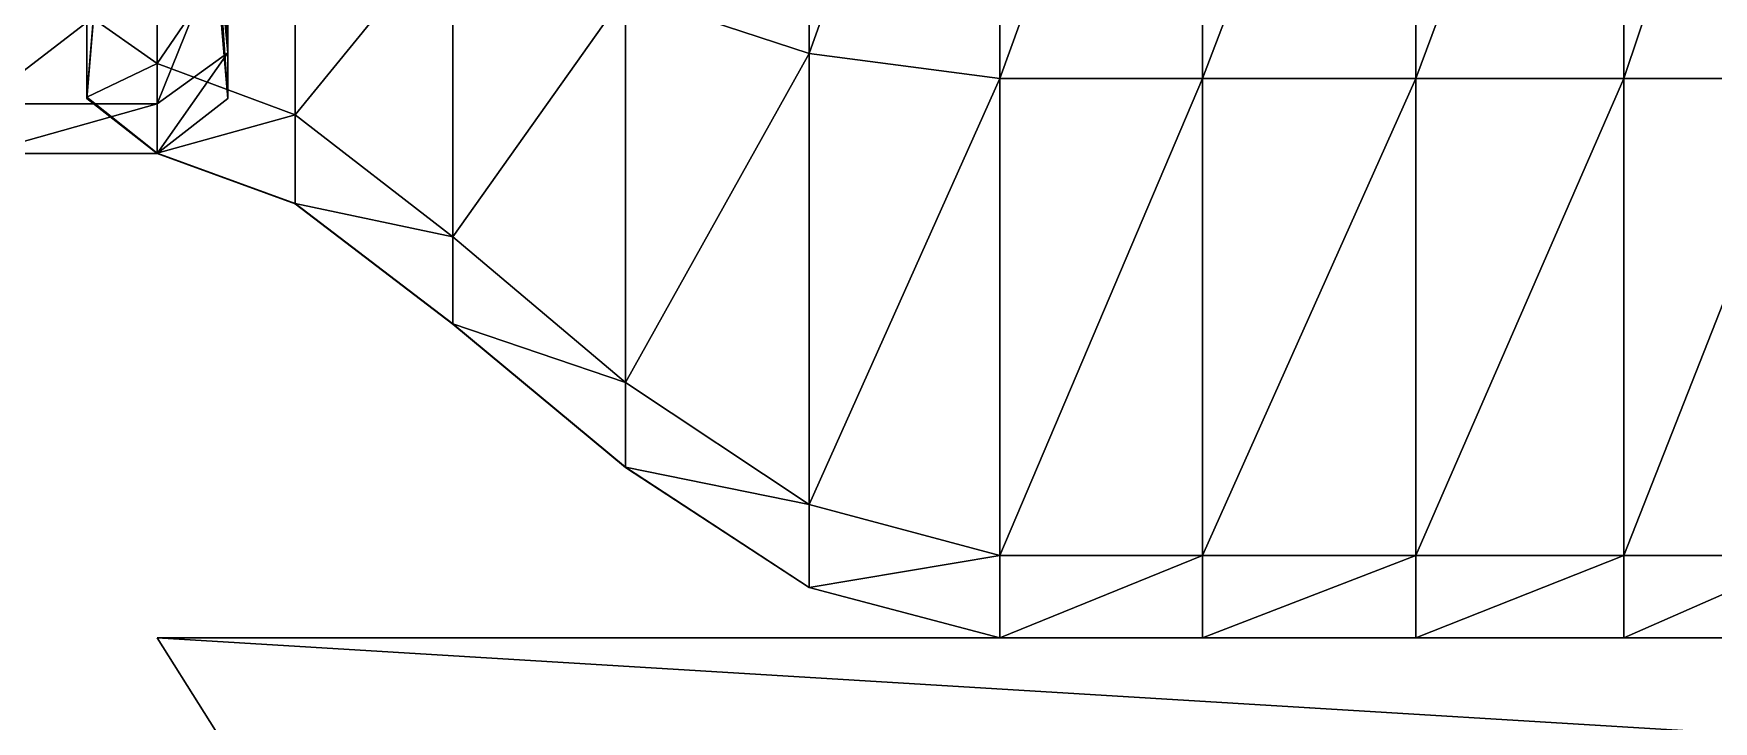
# Model space of a CAD drawing. Extents: x 0 to 32.6, y -11.9 to 11.9.
# Drawn here: x 9.842 to 13.082, y -2.321 to -0.993 of the extents above; entities that cross this region are included whole.
import ezdxf

# ---------------------------------------------------------------- set-up
doc = ezdxf.new("R2010")
doc.units = 0

msp = doc.modelspace()

# ---------------------------------------------------------------- linework, layer by layer
for points in [[(11.3376, 0, -1.6012), (11.3376, -1.0314, -1.6012), (10.9832, -0.9154, -1.3656)], [(10.9832, -0.9154, 1.1064), (11.3376, -1.0314, 1.2428), (11.3376, 0, 1.2428)], [(11.3376, 0, -1.6012), (11.7052, 0, -1.7), (11.3376, -1.0314, -1.6012)], [(11.7052, 0, -1.7), (11.7052, -1.08, -1.7), (11.3376, -1.0314, -1.6012)], [(11.3376, -1.0314, 1.2428), (11.7052, -1.08, 1.3), (11.7052, 0, 1.3)], [(11.3376, -1.0314, 1.2428), (11.7052, 0, 1.3), (11.3376, 0, 1.2428)], [(11.7052, 0, -1.7), (12.0966, 0, -1.7), (11.7052, -1.08, -1.7)], [(12.0966, 0, -1.7), (12.0966, -1.08, -1.7), (11.7052, -1.08, -1.7)], [(11.7052, -1.08, 1.3), (12.0966, -1.08, 1.3), (12.0966, 0, 1.3)], [(11.7052, -1.08, 1.3), (12.0966, 0, 1.3), (11.7052, 0, 1.3)], [(12.0966, 0, -1.7), (12.5079, 0, -1.7), (12.0966, -1.08, -1.7)], [(12.5079, 0, -1.7), (12.5079, -1.08, -1.7), (12.0966, -1.08, -1.7)], [(12.0966, -1.08, 1.3), (12.5079, -1.08, 1.3), (12.5079, 0, 1.3)], [(12.0966, -1.08, 1.3), (12.5079, 0, 1.3), (12.0966, 0, 1.3)], [(12.5079, 0, -1.7), (12.9093, 0, -1.7), (12.5079, -1.08, -1.7)], [(12.9093, 0, -1.7), (12.9093, -1.08, -1.7), (12.5079, -1.08, -1.7)], [(12.5079, -1.08, 1.3), (12.9093, -1.08, 1.3), (12.9093, 0, 1.3)], [(12.5079, -1.08, 1.3), (12.9093, 0, 1.3), (12.5079, 0, 1.3)], [(12.9093, 0, -1.7), (13.2709, 0, -1.7), (12.9093, -1.08, -1.7)], [(13.2709, 0, -1.7), (13.2709, -1.08, -1.7), (12.9093, -1.08, -1.7)], [(12.9093, -1.08, 1.3), (13.2709, -1.08, 1.3), (13.2709, 0, 1.3)], [(12.9093, -1.08, 1.3), (13.2709, 0, 1.3), (12.9093, 0, 1.3)], [(10.08, -0.6125, -0.75), (10.08, -1.0511, -0.68), (9.944, -0.956, -0.6236)], [(9.944, -0.956, 0.6236), (10.08, -1.0511, 0.68), (10.08, -0.6125, 0.75)], [(10.08, -0.6125, -0.75), (10.3464, -0.6611, -0.8488), (10.08, -1.0511, -0.68)], [(10.08, -1.0511, 0.68), (10.3464, -0.6611, 0.8072), (10.08, -0.6125, 0.75)], [(10.216, -0.7903, -0.4894), (10.194, -0.6041, -0.3865), (10.216, -1.0303, -0.2691)], [(10.194, -0.6041, -0.3865), (10.194, -0.7884, -0.212), (10.216, -1.0303, -0.2691)], [(10.216, -1.0303, 0.2691), (10.194, -0.7884, 0.212), (10.194, -0.6041, 0.3865)], [(10.216, -1.0303, 0.2691), (10.194, -0.6041, 0.3865), (10.216, -0.7903, 0.4894)], [(10.3464, -0.6611, -0.8488), (10.3464, -1.1499, -0.7777), (10.08, -1.0511, -0.68)], [(10.08, -1.0511, 0.68), (10.3464, -1.1499, 0.7361), (10.3464, -0.6611, 0.8072)], [(10.3464, -0.6611, -0.8488), (10.6501, -0.7771, -1.0844), (10.3464, -1.1499, -0.7777)], [(10.3464, -1.1499, 0.7361), (10.6501, -0.7771, 0.9436), (10.3464, -0.6611, 0.8072)], [(10.6501, -0.7771, -1.0844), (10.6501, -1.3855, -1.0106), (10.3464, -1.1499, -0.7777)], [(10.3464, -1.1499, 0.7361), (10.6501, -1.3855, 0.8698), (10.6501, -0.7771, 0.9436)], [(10.6501, -0.7771, -1.0844), (10.9832, -0.9154, -1.3656), (10.6501, -1.3855, -1.0106)], [(10.6501, -1.3855, 0.8698), (10.9832, -0.9154, 1.1064), (10.6501, -0.7771, 0.9436)], [(10.08, -0.866, -0.5302), (10.216, -0.7903, -0.4894), (10.08, -1.1287, -0.2918)], [(10.216, -0.7903, -0.4894), (10.216, -1.0303, -0.2691), (10.08, -1.1287, -0.2918)], [(10.08, -1.1287, 0.2918), (10.216, -1.0303, 0.2691), (10.216, -0.7903, 0.4894)], [(10.08, -1.1287, 0.2918), (10.216, -0.7903, 0.4894), (10.08, -0.866, 0.5302)], [(10.216, -1.0303, -0.2691), (10.194, -0.7884, -0.212), (10.216, -1.1184)], [(10.194, -0.7884, -0.212), (10.194, -0.8562), (10.216, -1.1184)], [(10.216, -1.1184), (10.194, -0.8562), (10.194, -0.7884, 0.212)], [(10.216, -1.1184), (10.194, -0.7884, 0.212), (10.216, -1.0303, 0.2691)], [(9.7391, -0.866, -0.5302), (10.08, -0.866, -0.5302), (9.7391, -1.1287, -0.2918)], [(10.08, -0.866, -0.5302), (10.08, -1.1287, -0.2918), (9.7391, -1.1287, -0.2918)], [(9.7391, -1.1287, 0.2918), (10.08, -1.1287, 0.2918), (10.08, -0.866, 0.5302)], [(9.7391, -1.1287, 0.2918), (10.08, -0.866, 0.5302), (9.7391, -0.866, 0.5302)], [(9.944, -0.956, -0.6236), (9.944, -1.1159, -0.3441), (9.966, -0.8503, -0.2662)], [(9.966, -0.8503, -0.2662), (9.944, -1.1159, -0.3441), (9.966, -0.8562)], [(9.966, -0.8562), (9.944, -1.1159, 0.3441), (9.966, -0.8503, 0.2662)], [(9.966, -0.8503, 0.2662), (9.944, -1.1159, 0.3441), (9.944, -0.956, 0.6236)], [(9.944, -1.1159, -0.3441), (9.944, -1.1184), (9.966, -0.8562)], [(9.966, -0.8562), (9.944, -1.1184), (9.944, -1.1159, 0.3441)], [(10.9832, -0.9154, -1.3656), (10.9832, -1.6667, -1.2886), (10.6501, -1.3855, -1.0106)], [(10.6501, -1.3855, 0.8698), (10.9832, -1.6667, 1.0294), (10.9832, -0.9154, 1.1064)], [(10.9832, -0.9154, -1.3656), (11.3376, -1.0314, -1.6012), (10.9832, -1.6667, -1.2886)], [(10.9832, -1.6667, 1.0294), (11.3376, -1.0314, 1.2428), (10.9832, -0.9154, 1.1064)], [(9.944, -0.956, -0.6236), (10.08, -1.0511, -0.68), (9.944, -1.1159, -0.3441)], [(9.944, -1.1159, 0.3441), (10.08, -1.0511, 0.68), (9.944, -0.956, 0.6236)], [(10.08, -1.1287, -0.2918), (10.216, -1.0303, -0.2691), (10.08, -1.225)], [(10.216, -1.0303, -0.2691), (10.216, -1.1184), (10.08, -1.225)], [(10.08, -1.225), (10.216, -1.1184), (10.216, -1.0303, 0.2691)], [(10.08, -1.225), (10.216, -1.0303, 0.2691), (10.08, -1.1287, 0.2918)], [(11.3376, -1.0314, -1.6012), (11.3376, -1.9023, -1.5215), (10.9832, -1.6667, -1.2886)], [(10.9832, -1.6667, 1.0294), (11.3376, -1.9023, 1.1631), (11.3376, -1.0314, 1.2428)], [(11.3376, -1.0314, -1.6012), (11.7052, -1.08, -1.7), (11.3376, -1.9023, -1.5215)], [(11.3376, -1.9023, 1.1631), (11.7052, -1.08, 1.3), (11.3376, -1.0314, 1.2428)], [(10.08, -1.0511, -0.68), (10.08, -1.2242, -0.3755), (9.944, -1.1159, -0.3441)], [(9.944, -1.1159, 0.3441), (10.08, -1.2242, 0.3755), (10.08, -1.0511, 0.68)], [(10.08, -1.0511, -0.68), (10.3464, -1.1499, -0.7777), (10.08, -1.2242, -0.3755)], [(10.08, -1.2242, 0.3755), (10.3464, -1.1499, 0.7361), (10.08, -1.0511, 0.68)], [(11.7052, -1.08, -1.7), (11.7052, -2.0011, -1.6192), (11.3376, -1.9023, -1.5215)], [(11.3376, -1.9023, 1.1631), (11.7052, -2.0011, 1.2192), (11.7052, -1.08, 1.3)], [(11.7052, -1.08, -1.7), (12.0966, -1.08, -1.7), (11.7052, -2.0011, -1.6192)], [(12.0966, -1.08, -1.7), (12.0966, -2.0011, -1.6192), (11.7052, -2.0011, -1.6192)], [(11.7052, -2.0011, 1.2192), (12.0966, -2.0011, 1.2192), (12.0966, -1.08, 1.3)], [(11.7052, -2.0011, 1.2192), (12.0966, -1.08, 1.3), (11.7052, -1.08, 1.3)], [(12.0966, -1.08, -1.7), (12.5079, -1.08, -1.7), (12.0966, -2.0011, -1.6192)], [(12.5079, -1.08, -1.7), (12.5079, -2.0011, -1.6192), (12.0966, -2.0011, -1.6192)], [(12.0966, -2.0011, 1.2192), (12.5079, -2.0011, 1.2192), (12.5079, -1.08, 1.3)], [(12.0966, -2.0011, 1.2192), (12.5079, -1.08, 1.3), (12.0966, -1.08, 1.3)], [(12.5079, -1.08, -1.7), (12.9093, -1.08, -1.7), (12.5079, -2.0011, -1.6192)], [(12.9093, -1.08, -1.7), (12.9093, -2.0011, -1.6192), (12.5079, -2.0011, -1.6192)], [(12.5079, -2.0011, 1.2192), (12.9093, -2.0011, 1.2192), (12.9093, -1.08, 1.3)], [(12.5079, -2.0011, 1.2192), (12.9093, -1.08, 1.3), (12.5079, -1.08, 1.3)], [(12.9093, -1.08, -1.7), (13.2709, -1.08, -1.7), (12.9093, -2.0011, -1.6192)], [(13.2709, -1.08, -1.7), (13.2709, -2.0011, -1.6192), (12.9093, -2.0011, -1.6192)], [(12.9093, -2.0011, 1.2192), (13.2709, -2.0011, 1.2192), (13.2709, -1.08, 1.3)], [(12.9093, -2.0011, 1.2192), (13.2709, -1.08, 1.3), (12.9093, -1.08, 1.3)], [(9.7391, -1.1287, -0.2918), (10.08, -1.1287, -0.2918), (9.7391, -1.225)], [(10.08, -1.1287, -0.2918), (10.08, -1.225), (9.7391, -1.225)], [(9.7391, -1.225), (10.08, -1.225), (10.08, -1.1287, 0.2918)], [(9.7391, -1.225), (10.08, -1.1287, 0.2918), (9.7391, -1.1287, 0.2918)], [(9.944, -1.1159, -0.3441), (10.08, -1.2242, -0.3755), (9.944, -1.1184)], [(9.944, -1.1184), (10.08, -1.2242, 0.3755), (9.944, -1.1159, 0.3441)], [(10.08, -1.2242, -0.3755), (10.08, -1.225), (9.944, -1.1184)], [(9.944, -1.1184), (10.08, -1.225), (10.08, -1.2242, 0.3755)], [(10.3464, -1.1499, -0.7777), (10.3464, -1.3215, -0.4352), (10.08, -1.2242, -0.3755)], [(10.08, -1.2242, 0.3755), (10.3464, -1.3215, 0.3936), (10.3464, -1.1499, 0.7361)], [(10.3464, -1.1499, -0.7777), (10.6501, -1.3855, -1.0106), (10.3464, -1.3215, -0.4352)], [(10.3464, -1.3215, 0.3936), (10.6501, -1.3855, 0.8698), (10.3464, -1.1499, 0.7361)], [(10.08, -1.2242, -0.3755), (10.3464, -1.3215, -0.4352), (10.08, -1.225)], [(10.08, -1.225), (10.3464, -1.3215, 0.3936), (10.08, -1.2242, 0.3755)], [(10.3464, -1.3215, -0.4352), (10.3464, -1.3222, -0.0208), (10.08, -1.225)], [(10.08, -1.225), (10.3464, -1.3222, -0.0208), (10.3464, -1.3215, 0.3936)], [(10.6501, -1.3855, -1.0106), (10.6501, -1.5536, -0.5777), (10.3464, -1.3215, -0.4352)], [(10.3464, -1.3215, -0.4352), (10.6501, -1.5536, -0.5777), (10.3464, -1.3222, -0.0208)], [(10.3464, -1.3222, -0.0208), (10.6501, -1.5536, 0.4369), (10.3464, -1.3215, 0.3936)], [(10.3464, -1.3215, 0.3936), (10.6501, -1.5536, 0.4369), (10.6501, -1.3855, 0.8698)], [(10.6501, -1.5536, -0.5777), (10.6501, -1.5541, -0.0704), (10.3464, -1.3222, -0.0208)], [(10.3464, -1.3222, -0.0208), (10.6501, -1.5541, -0.0704), (10.6501, -1.5536, 0.4369)], [(10.6501, -1.3855, -1.0106), (10.9832, -1.6667, -1.2886), (10.6501, -1.5536, -0.5777)], [(10.6501, -1.5536, 0.4369), (10.9832, -1.6667, 1.0294), (10.6501, -1.3855, 0.8698)], [(10.9832, -1.6667, -1.2886), (10.9832, -1.8306, -0.7478), (10.6501, -1.5536, -0.5777)], [(10.6501, -1.5536, -0.5777), (10.9832, -1.8306, -0.7478), (10.6501, -1.5541, -0.0704)], [(10.6501, -1.5541, -0.0704), (10.9832, -1.8306, 0.4886), (10.6501, -1.5536, 0.4369)], [(10.6501, -1.5536, 0.4369), (10.9832, -1.8306, 0.4886), (10.9832, -1.6667, 1.0294)], [(10.9832, -1.8306, -0.7478), (10.9832, -1.8309, -0.1296), (10.6501, -1.5541, -0.0704)], [(10.6501, -1.5541, -0.0704), (10.9832, -1.8309, -0.1296), (10.9832, -1.8306, 0.4886)], [(10.9832, -1.6667, -1.2886), (11.3376, -1.9023, -1.5215), (10.9832, -1.8306, -0.7478)], [(10.9832, -1.8306, 0.4886), (11.3376, -1.9023, 1.1631), (10.9832, -1.6667, 1.0294)], [(11.3376, -1.9023, -1.5215), (11.3376, -2.0627, -0.8903), (10.9832, -1.8306, -0.7478)], [(10.9832, -1.8306, -0.7478), (11.3376, -2.0627, -0.8903), (10.9832, -1.8309, -0.1296)], [(10.9832, -1.8309, -0.1296), (11.3376, -2.0627, 0.5319), (10.9832, -1.8306, 0.4886)], [(10.9832, -1.8306, 0.4886), (11.3376, -2.0627, 0.5319), (11.3376, -1.9023, 1.1631)], [(11.3376, -2.0627, -0.8903), (11.3376, -2.0628, -0.1792), (10.9832, -1.8309, -0.1296)], [(10.9832, -1.8309, -0.1296), (11.3376, -2.0628, -0.1792), (11.3376, -2.0627, 0.5319)], [(11.3376, -1.9023, -1.5215), (11.7052, -2.0011, -1.6192), (11.3376, -2.0627, -0.8903)], [(11.3376, -2.0627, 0.5319), (11.7052, -2.0011, 1.2192), (11.3376, -1.9023, 1.1631)], [(11.7052, -2.0011, -1.6192), (11.7052, -2.16, -0.95), (11.3376, -2.0627, -0.8903)], [(11.3376, -2.0627, 0.5319), (11.7052, -2.16, 0.55), (11.7052, -2.0011, 1.2192)], [(11.7052, -2.0011, -1.6192), (12.0966, -2.0011, -1.6192), (11.7052, -2.16, -0.95)], [(12.0966, -2.0011, -1.6192), (12.0966, -2.16, -0.95), (11.7052, -2.16, -0.95)], [(11.7052, -2.16, 0.55), (12.0966, -2.16, 0.55), (12.0966, -2.0011, 1.2192)], [(11.7052, -2.16, 0.55), (12.0966, -2.0011, 1.2192), (11.7052, -2.0011, 1.2192)], [(12.0966, -2.0011, -1.6192), (12.5079, -2.0011, -1.6192), (12.0966, -2.16, -0.95)], [(12.5079, -2.0011, -1.6192), (12.5079, -2.16, -0.95), (12.0966, -2.16, -0.95)], [(12.0966, -2.16, 0.55), (12.5079, -2.16, 0.55), (12.5079, -2.0011, 1.2192)], [(12.0966, -2.16, 0.55), (12.5079, -2.0011, 1.2192), (12.0966, -2.0011, 1.2192)], [(12.5079, -2.0011, -1.6192), (12.9093, -2.0011, -1.6192), (12.5079, -2.16, -0.95)], [(12.9093, -2.0011, -1.6192), (12.9093, -2.16, -0.95), (12.5079, -2.16, -0.95)], [(12.5079, -2.16, 0.55), (12.9093, -2.16, 0.55), (12.9093, -2.0011, 1.2192)], [(12.5079, -2.16, 0.55), (12.9093, -2.0011, 1.2192), (12.5079, -2.0011, 1.2192)], [(12.9093, -2.0011, -1.6192), (13.2709, -2.0011, -1.6192), (12.9093, -2.16, -0.95)], [(13.2709, -2.0011, -1.6192), (13.2709, -2.16, -0.95), (12.9093, -2.16, -0.95)], [(12.9093, -2.16, 0.55), (13.2709, -2.16, 0.55), (13.2709, -2.0011, 1.2192)], [(12.9093, -2.16, 0.55), (13.2709, -2.0011, 1.2192), (12.9093, -2.0011, 1.2192)], [(11.3376, -2.0627, -0.8903), (11.7052, -2.16, -0.95), (11.3376, -2.0628, -0.1792)], [(11.3376, -2.0628, -0.1792), (11.7052, -2.16, 0.55), (11.3376, -2.0627, 0.5319)], [(11.7052, -2.16, -0.95), (11.7052, -2.16, -0.2), (11.3376, -2.0628, -0.1792)], [(11.3376, -2.0628, -0.1792), (11.7052, -2.16, -0.2), (11.7052, -2.16, 0.55)], [(14.7302, -2.16), (14.7302, -2.16, -0.2082), (10.08, -2.16)], [(10.08, -2.16), (14.7302, -2.16, 0.2082), (14.7302, -2.16)], [(14.7302, -2.16, -0.2082), (14.7302, -2.16, -0.4163), (10.08, -2.16)], [(10.08, -2.16), (14.7302, -2.16, 0.4163), (14.7302, -2.16, 0.2082)], [(14.7302, -2.16, -0.4163), (14.8225, -2.448, -0.4083), (10.08, -2.16)], [(14.8225, -2.448, -0.4083), (10.2614, -2.448), (10.08, -2.16)], [(10.08, -2.16), (10.2614, -2.448), (14.8225, -2.448, 0.4083)], [(10.08, -2.16), (14.8225, -2.448, 0.4083), (14.7302, -2.16, 0.4163)], [(11.7052, -2.16, -0.95), (12.0966, -2.16, -0.95), (11.7052, -2.16, -0.2)], [(12.0966, -2.16, -0.95), (12.0966, -2.16, -0.2), (11.7052, -2.16, -0.2)], [(11.7052, -2.16, -0.2), (12.0966, -2.16, -0.2), (12.0966, -2.16, 0.55)], [(11.7052, -2.16, -0.2), (12.0966, -2.16, 0.55), (11.7052, -2.16, 0.55)], [(12.0966, -2.16, -0.95), (12.5079, -2.16, -0.95), (12.0966, -2.16, -0.2)], [(12.5079, -2.16, -0.95), (12.5079, -2.16, -0.2), (12.0966, -2.16, -0.2)], [(12.0966, -2.16, -0.2), (12.5079, -2.16, -0.2), (12.5079, -2.16, 0.55)], [(12.0966, -2.16, -0.2), (12.5079, -2.16, 0.55), (12.0966, -2.16, 0.55)], [(12.5079, -2.16, -0.95), (12.9093, -2.16, -0.95), (12.5079, -2.16, -0.2)], [(12.9093, -2.16, -0.95), (12.9093, -2.16, -0.2), (12.5079, -2.16, -0.2)], [(12.5079, -2.16, -0.2), (12.9093, -2.16, -0.2), (12.9093, -2.16, 0.55)], [(12.5079, -2.16, -0.2), (12.9093, -2.16, 0.55), (12.5079, -2.16, 0.55)], [(12.9093, -2.16, -0.95), (13.2709, -2.16, -0.95), (12.9093, -2.16, -0.2)], [(13.2709, -2.16, -0.95), (13.2709, -2.16, -0.2), (12.9093, -2.16, -0.2)], [(12.9093, -2.16, -0.2), (13.2709, -2.16, -0.2), (13.2709, -2.16, 0.55)], [(12.9093, -2.16, -0.2), (13.2709, -2.16, 0.55), (12.9093, -2.16, 0.55)]]:
    msp.add_3dface(points)

doc.saveas('drawing.dxf')
